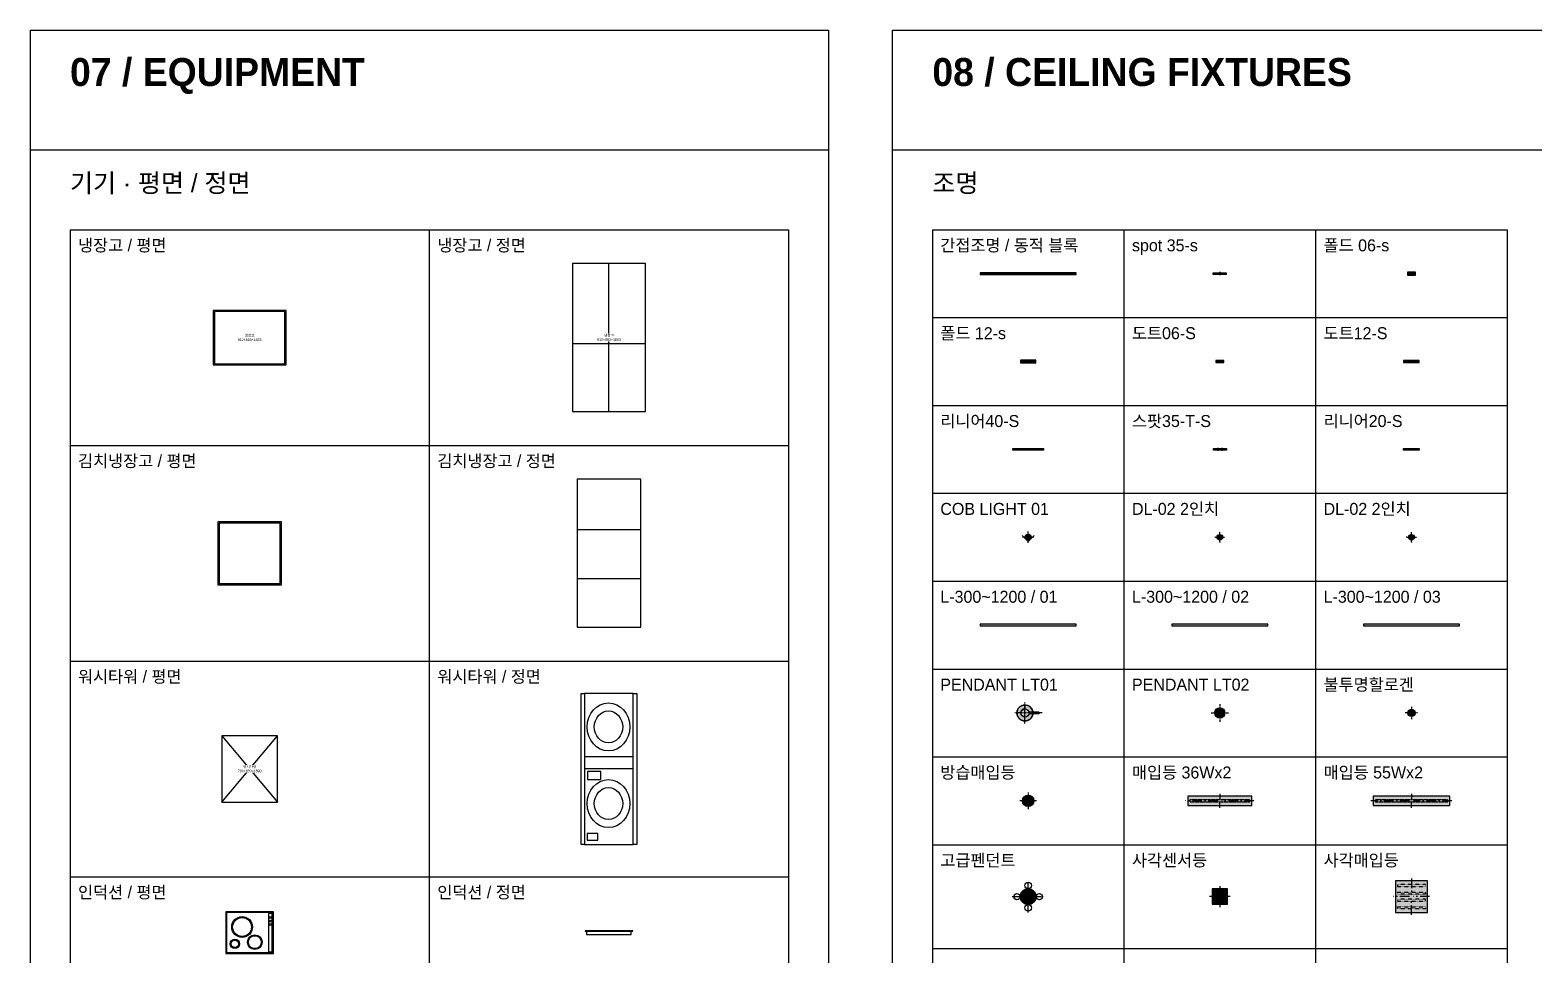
# Model space of a CAD drawing. Header units: millimetres. Extents: x 488786 to 747986, y 25193 to 95000.
# Drawn here: x 586200 to 605034, y 83421 to 95000 of the extents above; entities that cross this region are included whole.
import ezdxf
from ezdxf.enums import TextEntityAlignment as Align

# ---------------------------------------------------------------- set-up
doc = ezdxf.new("R2010")
doc.units = ezdxf.units.MM
for name, pattern in [('CEN', [25, 15, -4, 2, -4]), ('HIDDEN2', [1, 0.5, -0.5]), ('HIDDENX2', [19.05, 12.7, -6.35])]:
    doc.linetypes.add(name, pattern=pattern)
doc.layers.get('Defpoints').update_dxf_attribs({"color": 142})
for name, color, linetype in [('1. CEN', 9, 'CEN'), ('10. ETC', 251, 'Continuous'), ('25. 255', 255, 'Continuous'), ('6. FUR1', 181, 'Continuous')]:
    doc.layers.add(name, color=color, linetype=linetype)
doc.layers.add('A-텍스트', color=7, linetype='Continuous', lineweight=13)
doc.styles.add('YUHIHA_TEXT', font='Pretendard-Regular.ttf')
doc.styles.add('YUHIHA_TEXT_BOLD', font='')
doc.styles.get('YUHIHA_TEXT_BOLD').set_extended_font_data('Pretendard', bold=True)

# ---------------------------------------------------------------- blocks, each defined once
blk = doc.blocks.new('*U20')
at = {"layer": '25. 255'}
blk.add_hatch(color=256, dxfattribs=at).paths.add_polyline_path([(0, 0), (1200, 0), (1200, 18), (0, 18)])
at = {"layer": '6. FUR1', "color": 241, "linetype": 'HIDDENX2', "lineweight": -3, "ltscale": 4, "const_width": 10}
blk.add_lwpolyline([(0, 9), (1200, 9)], dxfattribs=at)
at = {"layer": '6. FUR1'}
blk.add_lwpolyline([(0, 0), (1200, 0), (1200, 18), (0, 18)], close=True, dxfattribs=at)
blk = doc.blocks.new('YUHIHA_Lighting_Track_Spot35_Plan', base_point=(50524, 2953))
at = {"layer": '25. 255'}
blk.add_hatch(color=256, dxfattribs=at).paths.add_polyline_path([(50605, 2962), (50605, 2940), (50442, 2940), (50442, 2962)])
at = {"layer": '1. CEN'}
for p, q in [((50503, 2951), (50544, 2951)), ((50524, 2972), (50524, 2930))]:
    blk.add_line(p, q, dxfattribs=at)
at = {"layer": '6. FUR1', "color": 241, "linetype": 'Continuous', "lineweight": -3}
for p, q in [((50513, 2951), (50508, 2951)), ((50539, 2951), (50535, 2951))]:
    blk.add_line(p, q, dxfattribs=at)
at = {"layer": '6. FUR1'}
blk.add_lwpolyline([(50605, 2962), (50605, 2940), (50442, 2940), (50442, 2962)], close=True, dxfattribs=at)
at = {"layer": '6. FUR1', "color": 241, "linetype": 'Continuous', "lineweight": -3}
blk.add_lwpolyline([(50546, 2945), (50524, 2967), (50501, 2945)], dxfattribs=at)
for radius in [11, 9.53]:
    blk.add_circle((50524, 2951), radius, dxfattribs=at)
blk = doc.blocks.new('YUHIHA_Lighting_Track_Fold06_Plan', base_point=(55296, 8163))
at = {"layer": '25. 255'}
blk.add_hatch(color=256, dxfattribs=at).paths.add_polyline_path([(55246, 8146), (55346, 8146), (55346, 8169), (55246, 8169)])
at = {"layer": '6. FUR1', "color": 241, "linetype": 'Continuous', "lineweight": -3}
blk.add_lwpolyline([(55346, 8180), (55246, 8180), (55246, 8169), (55346, 8169)], close=True, dxfattribs=at)
at = {"layer": '6. FUR1'}
blk.add_lwpolyline([(55246, 8146), (55346, 8146), (55346, 8169), (55246, 8169)], close=True, dxfattribs=at)
at = {"layer": '6. FUR1', "color": 241, "linetype": 'Continuous', "lineweight": -3}
for centre, radius in [((55256, 8174), 4.96), ((55256, 8174), 3.96), ((55272, 8174), 4.96), ((55272, 8174), 3.96), ((55288, 8174), 4.96), ((55288, 8174), 4.96), ((55288, 8174), 3.96), ((55304, 8174), 4.96), ((55304, 8174), 3.96), ((55320, 8174), 4.96), ((55320, 8174), 3.96), ((55336, 8174), 4.96), ((55336, 8174), 3.96)]:
    blk.add_circle(centre, radius, dxfattribs=at)
blk = doc.blocks.new('YUHIHA_Lighting_Track_Fold12_Plan', base_point=(55467, 8163))
at = {"layer": '25. 255'}
blk.add_hatch(color=256, dxfattribs=at).paths.add_polyline_path([(55369, 8146), (55565, 8146), (55565, 8169), (55369, 8169)])
at = {"layer": '6. FUR1', "color": 241, "linetype": 'Continuous', "lineweight": -3}
blk.add_lwpolyline([(55565, 8180), (55369, 8180), (55369, 8169), (55565, 8169)], close=True, dxfattribs=at)
at = {"layer": '6. FUR1'}
blk.add_lwpolyline([(55369, 8146), (55565, 8146), (55565, 8169), (55369, 8169)], close=True, dxfattribs=at)
at = {"layer": '6. FUR1', "color": 241, "linetype": 'Continuous', "lineweight": -3}
for centre, radius in [((55379, 8174), 4.96), ((55379, 8174), 3.96), ((55395, 8174), 4.96), ((55395, 8174), 3.96), ((55411, 8174), 4.96), ((55411, 8174), 3.96), ((55427, 8174), 4.96), ((55427, 8174), 3.96), ((55443, 8174), 4.96), ((55443, 8174), 3.96), ((55459, 8174), 4.96), ((55459, 8174), 3.96), ((55475, 8174), 4.96), ((55475, 8174), 3.96), ((55491, 8174), 4.96), ((55491, 8174), 3.96), ((55507, 8174), 4.96), ((55507, 8174), 3.96), ((55523, 8174), 4.96), ((55523, 8174), 3.96), ((55539, 8174), 4.96), ((55539, 8174), 3.96), ((55555, 8174), 4.96), ((55555, 8174), 3.96)]:
    blk.add_circle(centre, radius, dxfattribs=at)
blk = doc.blocks.new('YUHIHA_Lighting_Track_Dot06_Plan', base_point=(55296, 8209))
at = {"layer": '25. 255'}
blk.add_hatch(color=256, dxfattribs=at).paths.add_polyline_path([(55246, 8198), (55346, 8198), (55346, 8220), (55246, 8220)])
at = {"layer": '6. FUR1'}
blk.add_lwpolyline([(55246, 8198), (55346, 8198), (55346, 8220), (55246, 8220)], close=True, dxfattribs=at)
at = {"layer": '6. FUR1', "color": 241, "linetype": 'Continuous', "lineweight": -3}
for centre, radius in [((55256, 8209), 6.96), ((55256, 8209), 5.96), ((55256, 8209), 4.96), ((55272, 8209), 6.96), ((55272, 8209), 5.96), ((55272, 8209), 4.96), ((55288, 8209), 6.96), ((55288, 8209), 5.96), ((55288, 8209), 4.96), ((55304, 8209), 6.96), ((55304, 8209), 5.96), ((55304, 8209), 4.96), ((55320, 8209), 6.96), ((55320, 8209), 5.96), ((55320, 8209), 4.96), ((55336, 8209), 6.96), ((55336, 8209), 5.96), ((55336, 8209), 4.96)]:
    blk.add_circle(centre, radius, dxfattribs=at)
blk = doc.blocks.new('YUHIHA_Lighting_Track_Dot12_Plan', base_point=(55467, 8209))
at = {"layer": '25. 255'}
blk.add_hatch(color=256, dxfattribs=at).paths.add_polyline_path([(55369, 8198), (55565, 8198), (55565, 8220), (55369, 8220)])
at = {"layer": '6. FUR1'}
blk.add_lwpolyline([(55369, 8198), (55565, 8198), (55565, 8220), (55369, 8220)], close=True, dxfattribs=at)
at = {"layer": '6. FUR1', "color": 241, "linetype": 'Continuous', "lineweight": -3}
for centre, radius in [((55379, 8209), 6.96), ((55379, 8209), 5.96), ((55379, 8209), 4.96), ((55395, 8209), 6.96), ((55395, 8209), 5.96), ((55395, 8209), 4.96), ((55411, 8209), 6.96), ((55411, 8209), 5.96), ((55411, 8209), 4.96), ((55427, 8209), 6.96), ((55427, 8209), 5.96), ((55427, 8209), 4.96), ((55443, 8209), 6.96), ((55443, 8209), 5.96), ((55443, 8209), 4.96), ((55459, 8209), 6.96), ((55459, 8209), 5.96), ((55459, 8209), 4.96), ((55475, 8209), 6.96), ((55475, 8209), 5.96), ((55475, 8209), 4.96), ((55491, 8209), 6.96), ((55491, 8209), 5.96), ((55491, 8209), 4.96), ((55507, 8209), 6.96), ((55507, 8209), 5.96), ((55507, 8209), 4.96), ((55523, 8209), 6.96), ((55523, 8209), 5.96), ((55523, 8209), 4.96), ((55539, 8209), 6.96), ((55539, 8209), 5.96), ((55539, 8209), 4.96), ((55555, 8209), 6.96), ((55555, 8209), 5.96), ((55555, 8209), 4.96)]:
    blk.add_circle(centre, radius, dxfattribs=at)
blk = doc.blocks.new('YUHIHA_Lighting_Track_Linear40_Plan', base_point=(54797, 8191))
at = {"layer": '25. 255'}
blk.add_hatch(color=256, dxfattribs=at).paths.add_polyline_path([(54603, 8203), (54991, 8203), (54991, 8180), (54603, 8180)])
at = {"layer": '6. FUR1'}
blk.add_lwpolyline([(54603, 8203), (54991, 8203), (54991, 8180), (54603, 8180)], close=True, dxfattribs=at)
blk = doc.blocks.new('YUHIHA_Lighting_Track_Spot35T_Plan', base_point=(55129, 8160))
at = {"layer": '25. 255'}
blk.add_hatch(color=256, dxfattribs=at).paths.add_polyline_path([(55211, 8169), (55211, 8146), (55048, 8146), (55048, 8169)])
at = {"layer": '1. CEN'}
for p, q in [((55084, 8157), (55125, 8157)), ((55104, 8178), (55104, 8137)), ((55134, 8157), (55175, 8157)), ((55154, 8178), (55154, 8137))]:
    blk.add_line(p, q, dxfattribs=at)
at = {"layer": '6. FUR1', "color": 241, "linetype": 'Continuous', "lineweight": -3}
for p, q in [((55093, 8157), (55088, 8157)), ((55120, 8157), (55115, 8157)), ((55143, 8157), (55138, 8157)), ((55170, 8157), (55165, 8157))]:
    blk.add_line(p, q, dxfattribs=at)
at = {"layer": '6. FUR1'}
blk.add_lwpolyline([(55211, 8169), (55211, 8146), (55048, 8146), (55048, 8169)], close=True, dxfattribs=at)
at = {"layer": '6. FUR1', "color": 241, "linetype": 'Continuous', "lineweight": -3}
for points in [[(55127, 8151), (55104, 8173), (55082, 8151)], [(55177, 8151), (55154, 8173), (55132, 8151)]]:
    blk.add_lwpolyline(points, dxfattribs=at)
for centre, radius in [((55104, 8157), 11), ((55104, 8157), 9.53), ((55154, 8157), 11), ((55154, 8157), 9.53)]:
    blk.add_circle(centre, radius, dxfattribs=at)
blk = doc.blocks.new('YUHIHA_Lighting_Track_Linear20_Plan', base_point=(40367, 50140))
at = {"layer": '25. 255'}
blk.add_hatch(color=256, dxfattribs=at).paths.add_polyline_path([(40269, 50151), (40465, 50151), (40465, 50129), (40269, 50129)])
at = {"layer": '6. FUR1'}
blk.add_lwpolyline([(40269, 50151), (40465, 50151), (40465, 50129), (40269, 50129)], close=True, dxfattribs=at)
blk = doc.blocks.new('YUHIHA_Lighting_COB_01_Plan', base_point=(6072, 9131))
at = {"layer": '25. 255'}
blk.add_hatch(color=256, dxfattribs=at).paths.add_polyline_path([(6017, 9140), (6034, 9140), (6034, 9144), (6035, 9147), (6036, 9151), (6037, 9154), (6039, 9158), (6041, 9161), (6043, 9164), (6045, 9166), (6048, 9169), (6051, 9171), (6054, 9173), (6057, 9174), (6060, 9176), (6064, 9177), (6068, 9177), (6072, 9177), (6075, 9177), (6079, 9177), (6083, 9176), (6086, 9174), (6089, 9173), (6093, 9171), (6095, 9169), (6098, 9166), (6101, 9164), (6103, 9161), (6105, 9158), (6106, 9154), (6107, 9151), (6108, 9147), (6109, 9144), (6109, 9140), (6126, 9140), (6072, 9085)])
at = {"layer": '1. CEN'}
for p, q in [((6142, 9140), (6002, 9140)), ((6072, 9070), (6072, 9210))]:
    blk.add_line(p, q, dxfattribs=at)
at = {"layer": '6. FUR1', "color": 241, "linetype": 'Continuous', "lineweight": -3}
for p, q in [((6017, 9140), (6034, 9140)), ((6109, 9140), (6126, 9140))]:
    blk.add_line(p, q, dxfattribs=at)
at = {"layer": '6. FUR1'}
blk.add_lwpolyline([(5995, 9162), (6072, 9085), (6148, 9162)], dxfattribs=at)
for points in [[(6017, 9140), (6034, 9140), (6034, 9144), (6035, 9147), (6036, 9151), (6037, 9154), (6039, 9158), (6041, 9161), (6043, 9164), (6045, 9166), (6048, 9169), (6051, 9171), (6054, 9173), (6057, 9174), (6060, 9176), (6064, 9177), (6068, 9177), (6072, 9177), (6075, 9177), (6079, 9177), (6083, 9176), (6086, 9174), (6089, 9173), (6093, 9171), (6095, 9169), (6098, 9166), (6101, 9164), (6103, 9161), (6105, 9158), (6106, 9154), (6107, 9151), (6108, 9147), (6109, 9144), (6109, 9140), (6126, 9140), (6072, 9085), (6017, 9140)], [(6072, 9140), (6099, 9140), (6099, 9137), (6099, 9134), (6098, 9132), (6097, 9129), (6096, 9127), (6094, 9124), (6093, 9122), (6091, 9120), (6089, 9119), (6087, 9117), (6085, 9116), (6082, 9115), (6080, 9114), (6077, 9113), (6074, 9112), (6072, 9112), (6072, 9140)]]:
    blk.add_lwpolyline(points, close=True, dxfattribs=at)
at = {"layer": '6. FUR1', "color": 241, "linetype": 'Continuous', "lineweight": -3}
for radius in [37.5, 32.5, 27.5]:
    blk.add_circle((6072, 9140), radius, dxfattribs=at)
blk = doc.blocks.new('YUHIHA_Lighting_Downlight_2Inch_Plan', base_point=(4832, -3111))
at = {"layer": '25. 255'}
h = blk.add_hatch(color=256, dxfattribs=at)
edge = h.paths.add_edge_path()
edge.add_arc((4832, -3111), 35, 0, 360)
at = {"layer": '6. FUR1', "color": 241, "linetype": 'Continuous', "lineweight": -3}
for p, q in [((4774, -3111), (4768, -3111)), ((4779, -3111), (4884, -3111)), ((4832, -3054), (4832, -3048)), ((4832, -3164), (4832, -3059)), ((4832, -3169), (4832, -3175)), ((4889, -3111), (4895, -3111))]:
    blk.add_line(p, q, dxfattribs=at)
at = {"layer": '6. FUR1'}
blk.add_circle((4832, -3111), 35, dxfattribs=at)
at = {"layer": '6. FUR1', "color": 241, "linetype": 'Continuous', "lineweight": -3}
for radius in [30, 22.5]:
    blk.add_circle((4832, -3111), radius, dxfattribs=at)
blk = doc.blocks.new('*U161', base_point=(18486, 12588))
at = {"layer": '25. 255'}
blk.add_hatch(color=256, dxfattribs=at).paths.add_polyline_path([(17886, 12577), (19086, 12577), (19086, 12599), (17886, 12599)])
at = {"layer": '6. FUR1'}
blk.add_lwpolyline([(17886, 12577), (19086, 12577), (19086, 12599), (17886, 12599)], close=True, dxfattribs=at)
blk = doc.blocks.new('YUHIHA_Lighting_Pendant_01_Plan', base_point=(22669, 17097))
at = {"layer": '25. 255'}
blk.add_hatch(color=256, dxfattribs=at).paths.add_polyline_path([(22727, 17079), (22726, 17074), (22725, 17070), (22724, 17065), (22722, 17061), (22720, 17056), (22718, 17052), (22716, 17048), (22713, 17044), (22711, 17040), (22708, 17036), (22705, 17032), (22702, 17029), (22699, 17026), (22695, 17022), (22692, 17019), (22688, 17016), (22684, 17014), (22680, 17011), (22676, 17009), (22672, 17007), (22667, 17005), (22663, 17003), (22658, 17002), (22654, 17000), (22649, 16999), (22644, 16998), (22640, 16998), (22635, 16997), (22630, 16997), (22629, 16997), (22625, 16997), (22620, 16998), (22615, 16998), (22610, 16999), (22605, 17000), (22601, 17001), (22596, 17003), (22591, 17004), (22587, 17006), (22583, 17008), (22579, 17011), (22575, 17013), (22571, 17016), (22567, 17019), (22563, 17022), (22560, 17025), (22557, 17028), (22554, 17031), (22551, 17035), (22548, 17039), (22545, 17043), (22543, 17047), (22540, 17051), (22538, 17055), (22536, 17059), (22535, 17064), (22533, 17068), (22532, 17073), (22531, 17078), (22530, 17083), (22529, 17087), (22529, 17092), (22529, 17097), (22529, 17097), (22529, 17102), (22529, 17107), (22530, 17112), (22531, 17117), (22532, 17122), (22533, 17126), (22535, 17131), (22536, 17135), (22538, 17140), (22540, 17144), (22543, 17148), (22545, 17152), (22548, 17156), (22551, 17160), (22554, 17163), (22557, 17167), (22560, 17170), (22564, 17173), (22567, 17176), (22571, 17179), (22575, 17181), (22579, 17184), (22583, 17186), (22587, 17188), (22592, 17190), (22596, 17192), (22601, 17193), (22605, 17194), (22610, 17195), (22615, 17196), (22620, 17197), (22625, 17197), (22629, 17197), (22630, 17197), (22635, 17197), (22640, 17197), (22645, 17196), (22649, 17195), (22654, 17194), (22659, 17193), (22663, 17191), (22668, 17189), (22672, 17188), (22676, 17185), (22680, 17183), (22684, 17181), (22688, 17178), (22692, 17175), (22695, 17172), (22699, 17169), (22702, 17165), (22705, 17162), (22708, 17158), (22711, 17155), (22713, 17151), (22716, 17147), (22718, 17142), (22720, 17138), (22722, 17134), (22724, 17129), (22725, 17125), (22726, 17120), (22727, 17115), (22728, 17110), (22729, 17105), (22801, 17105), (22803, 17105), (22804, 17105), (22805, 17104), (22807, 17103), (22808, 17102), (22808, 17100), (22809, 17099), (22809, 17097), (22809, 17096), (22808, 17094), (22808, 17093), (22807, 17091), (22805, 17091), (22804, 17090), (22803, 17089), (22801, 17089), (22729, 17089), (22728, 17084)])
at = {"layer": '1. CEN', "ltscale": 2}
for p, q in [((22629, 16967), (22629, 17227)), ((22844, 17097), (22494, 17097))]:
    blk.add_line(p, q, dxfattribs=at)
at = {"layer": '6. FUR1'}
for points in [[(22629, 17149), (22624, 17149), (22618, 17148), (22613, 17147), (22609, 17145), (22604, 17143), (22600, 17140), (22596, 17137), (22592, 17134), (22589, 17130), (22586, 17126), (22583, 17122), (22581, 17117), (22579, 17113), (22578, 17108), (22577, 17103), (22577, 17097), (22577, 17097), (22529, 17097), (22529, 17097), (22529, 17102), (22529, 17107), (22530, 17112), (22531, 17117), (22532, 17122), (22533, 17126), (22535, 17131), (22536, 17135), (22538, 17140), (22540, 17144), (22543, 17148), (22545, 17152), (22548, 17156), (22551, 17160), (22554, 17163), (22557, 17167), (22560, 17170), (22564, 17173), (22567, 17176), (22571, 17179), (22575, 17181), (22579, 17184), (22583, 17186), (22587, 17188), (22592, 17190), (22596, 17192), (22601, 17193), (22605, 17194), (22610, 17195), (22615, 17196), (22620, 17197), (22625, 17197), (22629, 17197), (22629, 17149)], [(22727, 17079), (22726, 17074), (22725, 17070), (22724, 17065), (22722, 17061), (22720, 17056), (22718, 17052), (22716, 17048), (22713, 17044), (22711, 17040), (22708, 17036), (22705, 17032), (22702, 17029), (22699, 17026), (22695, 17022), (22692, 17019), (22688, 17016), (22684, 17014), (22680, 17011), (22676, 17009), (22672, 17007), (22667, 17005), (22663, 17003), (22658, 17002), (22654, 17000), (22649, 16999), (22644, 16998), (22640, 16998), (22635, 16997), (22630, 16997), (22629, 16997), (22625, 16997), (22620, 16998), (22615, 16998), (22610, 16999), (22605, 17000), (22601, 17001), (22596, 17003), (22591, 17004), (22587, 17006), (22583, 17008), (22579, 17011), (22575, 17013), (22571, 17016), (22567, 17019), (22563, 17022), (22560, 17025), (22557, 17028), (22554, 17031), (22551, 17035), (22548, 17039), (22545, 17043), (22543, 17047), (22540, 17051), (22538, 17055), (22536, 17059), (22535, 17064), (22533, 17068), (22532, 17073), (22531, 17078), (22530, 17083), (22529, 17087), (22529, 17092), (22529, 17097), (22529, 17097), (22529, 17102), (22529, 17107), (22530, 17112), (22531, 17117), (22532, 17122), (22533, 17126), (22535, 17131), (22536, 17135), (22538, 17140), (22540, 17144), (22543, 17148), (22545, 17152), (22548, 17156), (22551, 17160), (22554, 17163), (22557, 17167), (22560, 17170), (22564, 17173), (22567, 17176), (22571, 17179), (22575, 17181), (22579, 17184), (22583, 17186), (22587, 17188), (22592, 17190), (22596, 17192), (22601, 17193), (22605, 17194), (22610, 17195), (22615, 17196), (22620, 17197), (22625, 17197), (22629, 17197), (22630, 17197), (22635, 17197), (22640, 17197), (22645, 17196), (22649, 17195), (22654, 17194), (22659, 17193), (22663, 17191), (22668, 17189), (22672, 17188), (22676, 17185), (22680, 17183), (22684, 17181), (22688, 17178), (22692, 17175), (22695, 17172), (22699, 17169), (22702, 17165), (22705, 17162), (22708, 17158), (22711, 17155), (22713, 17151), (22716, 17147), (22718, 17142), (22720, 17138), (22722, 17134), (22724, 17129), (22725, 17125), (22726, 17120), (22727, 17115), (22728, 17110), (22729, 17105), (22801, 17105), (22803, 17105), (22804, 17105), (22805, 17104), (22807, 17103), (22808, 17102), (22808, 17100), (22809, 17099), (22809, 17097), (22809, 17097), (22809, 17096), (22808, 17094), (22808, 17093), (22807, 17091), (22805, 17091), (22804, 17090), (22803, 17089), (22801, 17089), (22729, 17089), (22728, 17084), (22727, 17079)]]:
    blk.add_lwpolyline(points, close=True, dxfattribs=at)
at = {"layer": '6. FUR1', "color": 241, "linetype": 'Continuous', "lineweight": -3}
blk.add_lwpolyline([(22680, 17089), (22801, 17089, 1), (22801, 17105), (22680, 17105)], format="xyb", dxfattribs=at)
blk.add_circle((22629, 17097), 51.8, dxfattribs=at)
at = {"layer": '6. FUR1'}
blk.add_arc((22629, 17097), 100, 4.536, 355.3589, dxfattribs=at)
blk = doc.blocks.new('YUHIHA_Lighting_Pendant_02_Plan', base_point=(22388, 17352))
at = {"layer": '25. 255'}
h = blk.add_hatch(color=256, dxfattribs=at)
edge = h.paths.add_edge_path()
edge.add_arc((22388, 17352), 65, 0, 360)
at = {"layer": '1. CEN', "ltscale": 2}
for p, q in [((22278, 17352), (22498, 17352)), ((22388, 17462), (22388, 17242))]:
    blk.add_line(p, q, dxfattribs=at)
at = {"layer": '6. FUR1'}
blk.add_circle((22388, 17352), 65, dxfattribs=at)
at = {"layer": '6. FUR1', "color": 241, "linetype": 'Continuous', "lineweight": -3}
for radius in [36, 15]:
    blk.add_circle((22388, 17352), radius, dxfattribs=at)
blk = doc.blocks.new('YUHIHA_Lighting_Halogen_Opaque_Plan', base_point=(0, 0))
at = {"layer": '25. 255'}
h = blk.add_hatch(color=256, dxfattribs=at)
edge = h.paths.add_edge_path()
edge.add_arc((0, 0), 50, 0, 360)
at = {"layer": '1. CEN'}
for p, q in [((0, 85), (0, 21)), ((-21, 0), (-85, 0)), ((0, -21), (0, -85)), ((85, 0), (21, 0))]:
    blk.add_line(p, q, dxfattribs=at)
at = {"layer": '6. FUR1'}
blk.add_circle((0, 0), 50, dxfattribs=at)
at = {"layer": '6. FUR1', "color": 241, "linetype": 'Continuous', "lineweight": -3}
blk.add_circle((0, 0), 40, dxfattribs=at)
at = {"layer": 'Defpoints', "ltscale": 10}
for p in [(0, 105), (-105, 0), (0, 0), (0, -105), (105, 0)]:
    blk.add_point(p, dxfattribs=at)
blk = doc.blocks.new('YUHIHA_Lighting_RecessedLight_MoistureProof_Plan', base_point=(0, 0))
at = {"layer": '25. 255'}
h = blk.add_hatch(color=256, dxfattribs=at)
edge = h.paths.add_edge_path()
edge.add_arc((0, 0), 75, 0, 360)
at = {"layer": '1. CEN'}
for p, q in [((-20, 0), (-110, 0)), ((0, 110), (0, 20)), ((110, 0), (20, 0)), ((0, -20), (0, -110))]:
    blk.add_line(p, q, dxfattribs=at)
at = {"layer": '6. FUR1'}
blk.add_circle((0, 0), 75, dxfattribs=at)
at = {"layer": '6. FUR1', "color": 241, "linetype": 'Continuous', "lineweight": -3}
blk.add_circle((0, 0), 65, dxfattribs=at)
at = {"layer": 'Defpoints', "ltscale": 10}
for p in [(-130, 0), (0, 130), (0, 0), (130, 0), (0, -130)]:
    blk.add_point(p, dxfattribs=at)
blk = doc.blocks.new('YUHIHA_Lighting_RecessedLight_36Wx2_Plan')
at = {"layer": '25. 255'}
blk.add_hatch(color=256, dxfattribs=at).paths.add_polyline_path([(500, 75), (-500, 75), (-500, -75), (500, -75)])
at = {"layer": '1. CEN', "ltscale": 10}
for p, q in [((-30, 0), (-535, 0)), ((0, 110), (0, 30)), ((535, 0), (30, 0)), ((0, -110), (0, -30))]:
    blk.add_line(p, q, dxfattribs=at)
at = {"layer": '6. FUR1', "ltscale": 30}
blk.add_lwpolyline([(500, 75), (-500, 75), (-500, -75), (500, -75)], close=True, dxfattribs=at)
at = {"layer": '6. FUR1', "color": 241, "linetype": 'HIDDEN2', "lineweight": -3, "ltscale": 0.5}
blk.add_lwpolyline([(-470, -15), (470, -15), (470, 15), (-470, 15)], close=True, dxfattribs=at)
at = {"layer": 'Defpoints', "ltscale": 10}
for p in [(-555, 0), (0, 130), (0, 0), (555, 0), (0, -130)]:
    blk.add_point(p, dxfattribs=at)
blk = doc.blocks.new('YUHIHA_Lighting_RecessedLight_55Wx2_Plan')
at = {"layer": '25. 255'}
blk.add_hatch(color=256, dxfattribs=at).paths.add_polyline_path([(600, 75), (-600, 75), (-600, -75), (600, -75)])
at = {"layer": '1. CEN', "ltscale": 10}
for p, q in [((-30, 0), (-635, 0)), ((0, 110), (0, 30)), ((635, 0), (30, 0)), ((0, -110), (0, -30))]:
    blk.add_line(p, q, dxfattribs=at)
at = {"layer": '6. FUR1', "ltscale": 30}
blk.add_lwpolyline([(600, 75), (-600, 75), (-600, -75), (600, -75)], close=True, dxfattribs=at)
at = {"layer": '6. FUR1', "color": 241, "linetype": 'HIDDEN2', "lineweight": -3, "ltscale": 0.5}
blk.add_lwpolyline([(-570, -15), (570, -15), (570, 15), (-570, 15)], close=True, dxfattribs=at)
at = {"layer": 'Defpoints', "ltscale": 10}
for p in [(-655, 0), (0, 130), (0, 0), (655, 0), (0, -130)]:
    blk.add_point(p, dxfattribs=at)
blk = doc.blocks.new('YUHIHA_Lighting_Pendant_Premium_Plan')
at = {"layer": '25. 255'}
h = blk.add_hatch(color=256, dxfattribs=at)
edge = h.paths.add_edge_path()
edge.add_arc((0, 0), 125, 0, 360)
at = {"layer": '1. CEN', "ltscale": 10}
for p, q in [((0, 60), (0, 250)), ((-250, 0), (-60, 0)), ((60, 0), (250, 0)), ((0, -250), (0, -60))]:
    blk.add_line(p, q, dxfattribs=at)
at = {"layer": '6. FUR1', "color": 241, "linetype": 'Continuous', "lineweight": -3}
for centre in [(-175, 0), (0, 175), (175, 0), (0, -175)]:
    blk.add_circle(centre, 50, dxfattribs=at)
at = {"layer": '6. FUR1'}
blk.add_circle((0, 0), 125, dxfattribs=at)
at = {"layer": 'Defpoints', "ltscale": 10}
for p in [(0, 270), (270, 0), (-270, 0), (0, -270)]:
    blk.add_point(p, dxfattribs=at)
at = {"layer": 'Defpoints'}
blk.add_point((0, 0), dxfattribs=at)
at = {"layer": '6. FUR1', "color": 241, "linetype": 'Continuous', "lineweight": -3, "style": 'YUHIHA_TEXT', "width": 0.9}
blk.add_text('P', height=90, dxfattribs=at).set_placement((41, -51), align=Align.RIGHT)
blk = doc.blocks.new('YUHIHA_Lighting_SensorLight_Rectangular_Plan', base_point=(0, 0))
at = {"layer": '25. 255'}
blk.add_hatch(color=256, dxfattribs=at).paths.add_polyline_path([(100, 100), (-100, 100), (-100, -100), (100, -100)])
at = {"layer": '1. CEN', "ltscale": 10}
for p, q in [((-60, 0), (-135, 0)), ((0, 135), (0, 60)), ((135, 0), (60, 0)), ((0, -60), (0, -135))]:
    blk.add_line(p, q, dxfattribs=at)
at = {"layer": '6. FUR1'}
blk.add_lwpolyline([(100, 100), (-100, 100), (-100, -100), (100, -100)], close=True, dxfattribs=at)
at = {"layer": '6. FUR1', "color": 241, "linetype": 'Continuous', "lineweight": -3}
blk.add_lwpolyline([(75, 75), (-75, 75), (-75, -75), (75, -75)], close=True, dxfattribs=at)
at = {"layer": 'Defpoints', "ltscale": 10}
for p in [(-155, 0), (0, 155), (155, 0), (0, -155)]:
    blk.add_point(p, dxfattribs=at)
at = {"layer": 'Defpoints'}
blk.add_point((0, 0), dxfattribs=at)
at = {"layer": '6. FUR1', "color": 241, "linetype": 'Continuous', "lineweight": -3, "style": 'YUHIHA_TEXT', "width": 0.9}
blk.add_text('S', height=75, dxfattribs=at).set_placement((28, -37), align=Align.RIGHT)
blk = doc.blocks.new('YUHIHA_Lighting_RecessedLight_Rectangular_Plan')
at = {"layer": '25. 255'}
blk.add_hatch(color=256, dxfattribs=at).paths.add_polyline_path([(250, 250), (-250, 250), (-250, -250), (250, -250)])
at = {"layer": '1. CEN', "ltscale": 10}
for p, q in [((0, 285), (0, 30)), ((-30, 0), (-285, 0)), ((285, 0), (30, 0)), ((0, -285), (0, -30))]:
    blk.add_line(p, q, dxfattribs=at)
at = {"layer": '6. FUR1', "ltscale": 30}
blk.add_lwpolyline([(250, 250), (-250, 250), (-250, -250), (250, -250)], close=True, dxfattribs=at)
at = {"layer": '6. FUR1', "color": 241, "linetype": 'HIDDEN2', "lineweight": -3, "ltscale": 0.4}
for points in [[(-220, 160), (220, 160), (220, 190), (-220, 190)], [(-220, 70), (220, 70), (220, 40), (-220, 40)], [(-220, -70), (220, -70), (220, -40), (-220, -40)], [(-220, -160), (220, -160), (220, -190), (-220, -190)]]:
    blk.add_lwpolyline(points, close=True, dxfattribs=at)
at = {"layer": 'Defpoints', "ltscale": 10}
for p in [(0, 305), (-305, 0), (0, 0), (305, 0), (0, -305)]:
    blk.add_point(p, dxfattribs=at)
blk = doc.blocks.new('YUHIHA_Appliance_Refrigerator_Plan_Geometry')
at = {"layer": '10. ETC', "linetype": 'Continuous'}
for points in [[(0, 0), (912, 0), (912, 683), (0, 683)], [(15, 15), (897, 15), (897, 668), (15, 668)]]:
    blk.add_lwpolyline(points, close=True, dxfattribs=at)
at = {"layer": '10. ETC', "insert": (456, 341.5), "char_height": 32, "width": 775.2, "attachment_point": 5, "style": 'YUHIHA_TEXT', "bg_fill": 3, "box_fill_scale": 1.15, "bg_fill_color": 0, "bg_fill_transparency": 0}
blk.add_mtext('냉장고\\P912×683×1853', dxfattribs=at)
blk = doc.blocks.new('YUHIHA_Appliance_Refrigerator_Plan', base_point=(456, 342))
at = {"layer": '6. FUR1'}
blk.add_blockref('YUHIHA_Appliance_Refrigerator_Plan_Geometry', (0, 0), dxfattribs=at)
blk = doc.blocks.new('YUHIHA_Appliance_Refrigerator_Front_Geometry')
at = {"layer": '10. ETC', "linetype": 'Continuous'}
for p, q in [((456, 0), (456, 1853)), ((0, 852.38), (912, 852.38))]:
    blk.add_line(p, q, dxfattribs=at)
blk.add_lwpolyline([(0, 0), (912, 0), (912, 1853), (0, 1853)], close=True, dxfattribs=at)
at = {"layer": '10. ETC', "insert": (456, 926.5), "char_height": 32, "width": 775.2, "attachment_point": 5, "style": 'YUHIHA_TEXT', "bg_fill": 3, "box_fill_scale": 1.15, "bg_fill_color": 0, "bg_fill_transparency": 0}
blk.add_mtext('냉장고\\P912×683×1853', dxfattribs=at)
blk = doc.blocks.new('YUHIHA_Appliance_Refrigerator_Front', base_point=(456, 926))
at = {"layer": '6. FUR1'}
blk.add_blockref('YUHIHA_Appliance_Refrigerator_Front_Geometry', (0, 0), dxfattribs=at)
blk = doc.blocks.new('YUHIHA_Appliance_KimchiRefrigerator_Plan_Geometry')
at = {"layer": '10. ETC', "linetype": 'Continuous'}
for points in [[(0, 0), (795, 0), (795, 787), (0, 787)], [(15, 15), (780, 15), (780, 772), (15, 772)]]:
    blk.add_lwpolyline(points, close=True, dxfattribs=at)
blk = doc.blocks.new('YUHIHA_Appliance_KimchiRefrigerator_Plan', base_point=(398, 394))
at = {"layer": '6. FUR1'}
blk.add_blockref('YUHIHA_Appliance_KimchiRefrigerator_Plan_Geometry', (0, 0), dxfattribs=at)
blk = doc.blocks.new('YUHIHA_Appliance_KimchiRefrigerator_Front_Geometry')
at = {"layer": '10. ETC', "linetype": 'Continuous'}
for p, q in [((0, 1222.98), (795, 1222.98)), ((0, 611.49), (795, 611.49))]:
    blk.add_line(p, q, dxfattribs=at)
blk.add_lwpolyline([(0, 0), (795, 0), (795, 1853), (0, 1853)], close=True, dxfattribs=at)
blk = doc.blocks.new('YUHIHA_Appliance_KimchiRefrigerator_Front', base_point=(398, 926))
at = {"layer": '6. FUR1'}
blk.add_blockref('YUHIHA_Appliance_KimchiRefrigerator_Front_Geometry', (0, 0), dxfattribs=at)
blk = doc.blocks.new('YUHIHA_Appliance_WasherTower_Plan_Geometry')
at = {"layer": '10. ETC', "linetype": 'Continuous', "ltscale": 30}
for p, q in [((0, 0), (700, 830)), ((0, 830), (700, 0))]:
    blk.add_line(p, q, dxfattribs=at)
blk.add_lwpolyline([(0, 0), (700, 0), (700, 830), (0, 830)], close=True, dxfattribs=at)
at = {"layer": '10. ETC', "insert": (350, 415), "char_height": 32, "width": 595, "attachment_point": 5, "style": 'YUHIHA_TEXT', "bg_fill": 3, "box_fill_scale": 1.15, "bg_fill_color": 0, "bg_fill_transparency": 0}
blk.add_mtext('워시타워\\P700×830×1890', dxfattribs=at)
blk = doc.blocks.new('YUHIHA_Appliance_WasherTower_Plan', base_point=(350, 415))
at = {"layer": '6. FUR1'}
blk.add_blockref('YUHIHA_Appliance_WasherTower_Plan_Geometry', (0, 0), dxfattribs=at)
blk = doc.blocks.new('YUHIHA_Appliance_WasherTower_Front_Geometry')
at = {"layer": '10. ETC', "linetype": 'Continuous', "ltscale": 10}
for p, q in [((45, 1100), (655, 1100)), ((45, 950), (655, 950))]:
    blk.add_line(p, q, dxfattribs=at)
for points in [[(0, 1890), (45, 1890), (45, 0), (0, 0)], [(45, 0), (655, 0), (655, 1890), (45, 1890)], [(655, 1890), (700, 1890), (700, 0), (655, 0)], [(80, 910), (80, 810), (249, 810), (249, 910)], [(77, 52), (211, 52), (211, 137), (77, 137)]]:
    blk.add_lwpolyline(points, close=True, dxfattribs=at)
for centre, major_axis in [((344, 1470), (0, 300)), ((344, 1470), (0, 200)), ((344, 510), (0, 300)), ((344, 510), (0, 200))]:
    blk.add_ellipse(centre, major_axis=major_axis, ratio=0.890585, dxfattribs=at)
blk = doc.blocks.new('YUHIHA_Appliance_WasherTower_Front', base_point=(350, 945))
at = {"layer": '6. FUR1'}
blk.add_blockref('YUHIHA_Appliance_WasherTower_Front_Geometry', (0, 0), dxfattribs=at)
blk = doc.blocks.new('YUHIHA_Appliance_Induction_Plan_Geometry')
at = {"layer": '10. ETC', "linetype": 'Continuous'}
for points in [[(0, 0), (600, 0), (600, 520), (0, 520)], [(10, 10), (590, 10), (590, 510), (10, 510)], [(535, 20), (580, 20), (580, 500), (535, 500)]]:
    blk.add_lwpolyline(points, close=True, dxfattribs=at)
for centre, radius in [((205, 330), 130), ((205, 330), 118), ((557, 450), 12), ((557, 405), 12), ((365, 140), 92), ((365, 140), 80), ((557, 360), 12), ((115, 120), 58), ((115, 120), 46)]:
    blk.add_circle(centre, radius, dxfattribs=at)
blk = doc.blocks.new('YUHIHA_Appliance_Induction_Plan', base_point=(300, 260))
at = {"layer": '6. FUR1'}
blk.add_blockref('YUHIHA_Appliance_Induction_Plan_Geometry', (0, 0), dxfattribs=at)
blk = doc.blocks.new('YUHIHA_Appliance_Induction_Front_Geometry')
at = {"layer": '10. ETC', "linetype": 'Continuous'}
for points in [[(0, 42), (600, 42), (600, 48), (0, 48)], [(20, 0), (580, 0), (580, 42), (20, 42)]]:
    blk.add_lwpolyline(points, close=True, dxfattribs=at)
blk = doc.blocks.new('YUHIHA_Appliance_Induction_Front', base_point=(300, 24))
at = {"layer": '6. FUR1'}
blk.add_blockref('YUHIHA_Appliance_Induction_Front_Geometry', (0, 0), dxfattribs=at)

msp = doc.modelspace()

# ---------------------------------------------------------------- linework, layer by layer
at = {"layer": '10. ETC'}
for p, q in [((586200, 95000), (596200, 95000)), ((586200, 95000), (586200, 71900)), ((596200, 95000), (596200, 71900)), ((597000, 95000), (610400, 95000)), ((597000, 76400), (597000, 95000)), ((586200, 93500), (596200, 93500)), ((597000, 93500), (610400, 93500)), ((586700, 92500), (595700, 92500)), ((586700, 92500), (586700, 72400)), ((591200, 92500), (591200, 72400)), ((595700, 92500), (595700, 72400)), ((597500, 92500), (604700, 92500)), ((597500, 92500), (597500, 76900)), ((599900, 92500), (599900, 76900)), ((602300, 92500), (602300, 76900)), ((604700, 92500), (604700, 76900)), ((597500, 91400), (604700, 91400)), ((597500, 90300), (604700, 90300)), ((586700, 89800), (595700, 89800)), ((597500, 89200), (604700, 89200)), ((597500, 88100), (604700, 88100)), ((586700, 87100), (595700, 87100)), ((597500, 87000), (604700, 87000)), ((597500, 85900), (604700, 85900)), ((597500, 84800), (604700, 84800)), ((586700, 84400), (595700, 84400)), ((597500, 83500), (604700, 83500))]:
    msp.add_line(p, q, dxfattribs=at)

# ---------------------------------------------------------------- block references
for name, p, xscale, yscale, zscale in [('YUHIHA_Lighting_Halogen_Opaque_Plan', (603500, 86450), 0.9142857142869616, 0.9142857142869616, 0.9142857142869616), ('YUHIHA_Lighting_RecessedLight_MoistureProof_Plan', (598700, 85350), 0.9599999999918508, 0.9599999999918508, 0.9599999999918508), ('YUHIHA_Lighting_RecessedLight_36Wx2_Plan', (601100, 85350), 0.8000000000029103, 0.8000000000029103, 0.8000000000029103), ('YUHIHA_Lighting_RecessedLight_55Wx2_Plan', (603500, 85350), 0.8000000000029103, 0.8000000000029103, 0.8000000000029103), ('YUHIHA_Lighting_RecessedLight_Rectangular_Plan', (603500, 84150), 0.8000000000029103, 0.8000000000029103, 0.8000000000029103), ('YUHIHA_Lighting_Pendant_Premium_Plan', (598700, 84150), 0.8000000000029103, 0.8000000000029103, 0.8000000000029103), ('YUHIHA_Lighting_SensorLight_Rectangular_Plan', (601100, 84150), 0.9599999999918508, 0.9599999999918508, 0.9599999999918508)]:
    msp.add_blockref(name, p, dxfattribs=dict(xscale=xscale, yscale=yscale, zscale=zscale))
for name, p in [('YUHIHA_Appliance_Refrigerator_Front', (593450, 91150)), ('YUHIHA_Appliance_Refrigerator_Plan', (588950, 91150)), ('YUHIHA_Appliance_KimchiRefrigerator_Front', (593450, 88450)), ('YUHIHA_Appliance_KimchiRefrigerator_Plan', (588950, 88450)), ('YUHIHA_Appliance_WasherTower_Front', (593450, 85750)), ('YUHIHA_Appliance_WasherTower_Plan', (588950, 85750)), ('YUHIHA_Appliance_Induction_Plan', (588950, 83700)), ('YUHIHA_Appliance_Induction_Front', (593450, 83700))]:
    msp.add_blockref(name, p, dxfattribs=at)
at = {"layer": '6. FUR1'}
for name, p in [('*U20', (598100, 91941)), ('YUHIHA_Lighting_Track_Spot35_Plan', (601100, 91952.4)), ('YUHIHA_Lighting_Track_Fold06_Plan', (603500, 91950)), ('YUHIHA_Lighting_Track_Fold12_Plan', (598700, 90850)), ('YUHIHA_Lighting_Track_Dot06_Plan', (601100, 90850)), ('YUHIHA_Lighting_Track_Dot12_Plan', (603500, 90850)), ('YUHIHA_Lighting_Track_Linear40_Plan', (598700, 89750)), ('YUHIHA_Lighting_Track_Spot35T_Plan', (601100, 89752.4)), ('YUHIHA_Lighting_Track_Linear20_Plan', (603500, 89750)), ('YUHIHA_Lighting_COB_01_Plan', (598700, 88641.5)), ('YUHIHA_Lighting_Downlight_2Inch_Plan', (601100, 88650)), ('YUHIHA_Lighting_Downlight_2Inch_Plan', (603500, 88650)), ('*U161', (598700, 87550)), ('*U161', (601100, 87550)), ('*U161', (603500, 87550)), ('YUHIHA_Lighting_Pendant_01_Plan', (598700, 86450)), ('YUHIHA_Lighting_Pendant_02_Plan', (601100, 86450))]:
    msp.add_blockref(name, p, dxfattribs=at)

# ---------------------------------------------------------------- texts
at = {"layer": 'A-텍스트', "attachment_point": 1}
for s, insert, char_height, width, style in [('07 / EQUIPMENT', (586700, 94650), 350, 9000, 'YUHIHA_TEXT_BOLD'), ('08 / CEILING FIXTURES', (597500, 94650), 350, 12400, 'YUHIHA_TEXT_BOLD'), ('기기 · 평면 / 정면', (586700, 93200), 230, 9000, 'YUHIHA_TEXT'), ('조명', (597500, 93200), 230, 7200, 'YUHIHA_TEXT'), ('냉장고 / 평면', (586800, 92380), 150, 4300, 'YUHIHA_TEXT'), ('냉장고 / 정면', (591300, 92380), 150, 4300, 'YUHIHA_TEXT'), ('\\pxql;간접조명 / 동적 블록', (597600, 92380), 150, 2200, 'YUHIHA_TEXT'), ('\\pxql;spot 35-s', (600000, 92380), 150, 2200, 'YUHIHA_TEXT'), ('\\pxql;폴드 06-s', (602400, 92380), 150, 2200, 'YUHIHA_TEXT'), ('\\pxql;폴드 12-s', (597600, 91280), 150, 2200, 'YUHIHA_TEXT'), ('\\pxql;도트06-S', (600000, 91280), 150, 2200, 'YUHIHA_TEXT'), ('\\pxql;도트12-S', (602400, 91280), 150, 2200, 'YUHIHA_TEXT'), ('\\pxql;리니어40-S', (597600, 90180), 150, 2200, 'YUHIHA_TEXT'), ('\\pxql;스팟35-T-S', (600000, 90180), 150, 2200, 'YUHIHA_TEXT'), ('\\pxql;리니어20-S', (602400, 90180), 150, 2200, 'YUHIHA_TEXT'), ('김치냉장고 / 평면', (586800, 89680), 150, 4300, 'YUHIHA_TEXT'), ('김치냉장고 / 정면', (591300, 89680), 150, 4300, 'YUHIHA_TEXT'), ('\\pxql;DL-02 2인치', (600000, 89080), 150, 2200, 'YUHIHA_TEXT'), ('\\pxql;DL-02 2인치', (602400, 89080), 150, 2200, 'YUHIHA_TEXT'), ('\\pxql;COB LIGHT 01', (597600, 89080), 150, 2200, 'YUHIHA_TEXT'), ('\\pxql;L-300~1200 / 01', (597600, 87980), 150, 2200, 'YUHIHA_TEXT'), ('\\pxql;L-300~1200 / 02', (600000, 87980), 150, 2200, 'YUHIHA_TEXT'), ('\\pxql;L-300~1200 / 03', (602400, 87980), 150, 2200, 'YUHIHA_TEXT'), ('워시타워 / 평면', (586800, 86980), 150, 4300, 'YUHIHA_TEXT'), ('워시타워 / 정면', (591300, 86980), 150, 4300, 'YUHIHA_TEXT'), ('\\pxql;PENDANT LT01', (597600, 86880), 150, 2200, 'YUHIHA_TEXT'), ('\\pxql;PENDANT LT02', (600000, 86880), 150, 2200, 'YUHIHA_TEXT'), ('\\pxql;불투명할로겐', (602400, 86880), 150, 2200, 'YUHIHA_TEXT'), ('\\pxql;방습매입등', (597600, 85780), 150, 2200, 'YUHIHA_TEXT'), ('\\pxql;매입등 36Wx2', (600000, 85780), 150, 2200, 'YUHIHA_TEXT'), ('\\pxql;매입등 55Wx2', (602400, 85780), 150, 2200, 'YUHIHA_TEXT'), ('\\pxql;고급펜던트', (597600, 84680), 150, 2200, 'YUHIHA_TEXT'), ('\\pxql;사각센서등', (600000, 84680), 150, 2200, 'YUHIHA_TEXT'), ('\\pxql;사각매입등', (602400, 84680), 150, 2200, 'YUHIHA_TEXT'), ('인덕션 / 평면', (586800, 84280), 150, 4300, 'YUHIHA_TEXT'), ('인덕션 / 정면', (591300, 84280), 150, 4300, 'YUHIHA_TEXT')]:
    msp.add_mtext(s, dxfattribs=dict(at, insert=insert, char_height=char_height, width=width, style=style))

doc.saveas('drawing.dxf')
